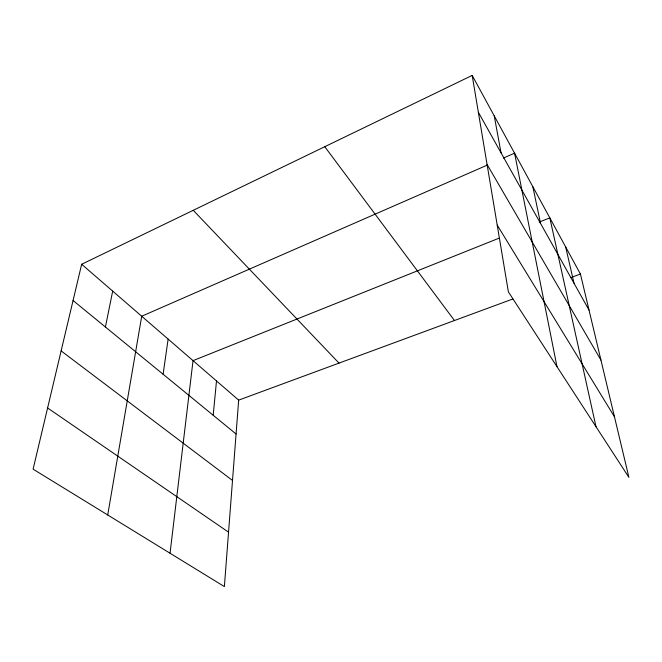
<?xml version="1.0" encoding="UTF-8"?>
<svg xmlns="http://www.w3.org/2000/svg" width="662" height="662" viewBox="0 0 662 662"><rect width="100%" height="100%" fill="white"/><g stroke="black" fill="none" stroke-linecap="round" stroke-linejoin="round"><path stroke-width="0.99" d="M81.658 264.27L238.668 400.129L224.377 586.59L33.1 469.159L81.658 264.27L472.188 75.41L580.433 274.043L628.9 477.352L508.375 291.851L472.188 75.41M213.181 415.248L216.507 380.948M170.051 553.242L193.039 360.641L499.007 238.196M163.092 374.237L168.148 339.11M107.724 514.97L141.709 316.229L487.455 165.028M105.424 327.011L112.681 291.115M503.343 158.086L514.564 153.179L556.974 366.657M539.273 222.084L549.816 217.864L595.999 426.717M238.668 400.129L512.934 298.951M570.735 277.626L580.433 274.043M47.606 407.974L228.547 532.165M61.127 350.901L232.511 480.447M73.068 300.515L236.077 433.999M193.254 210.309L339.01 363.115M324.769 146.707L454.471 320.516M497.212 225.088L614.452 416.754M487.075 164.482L600.964 360.136M478.345 112.259L589.031 310.089M565.646 246.909L574.02 283.262M532.836 186.701L540.589 223.508M494.233 115.875L501.043 152.831"/></g></svg>
